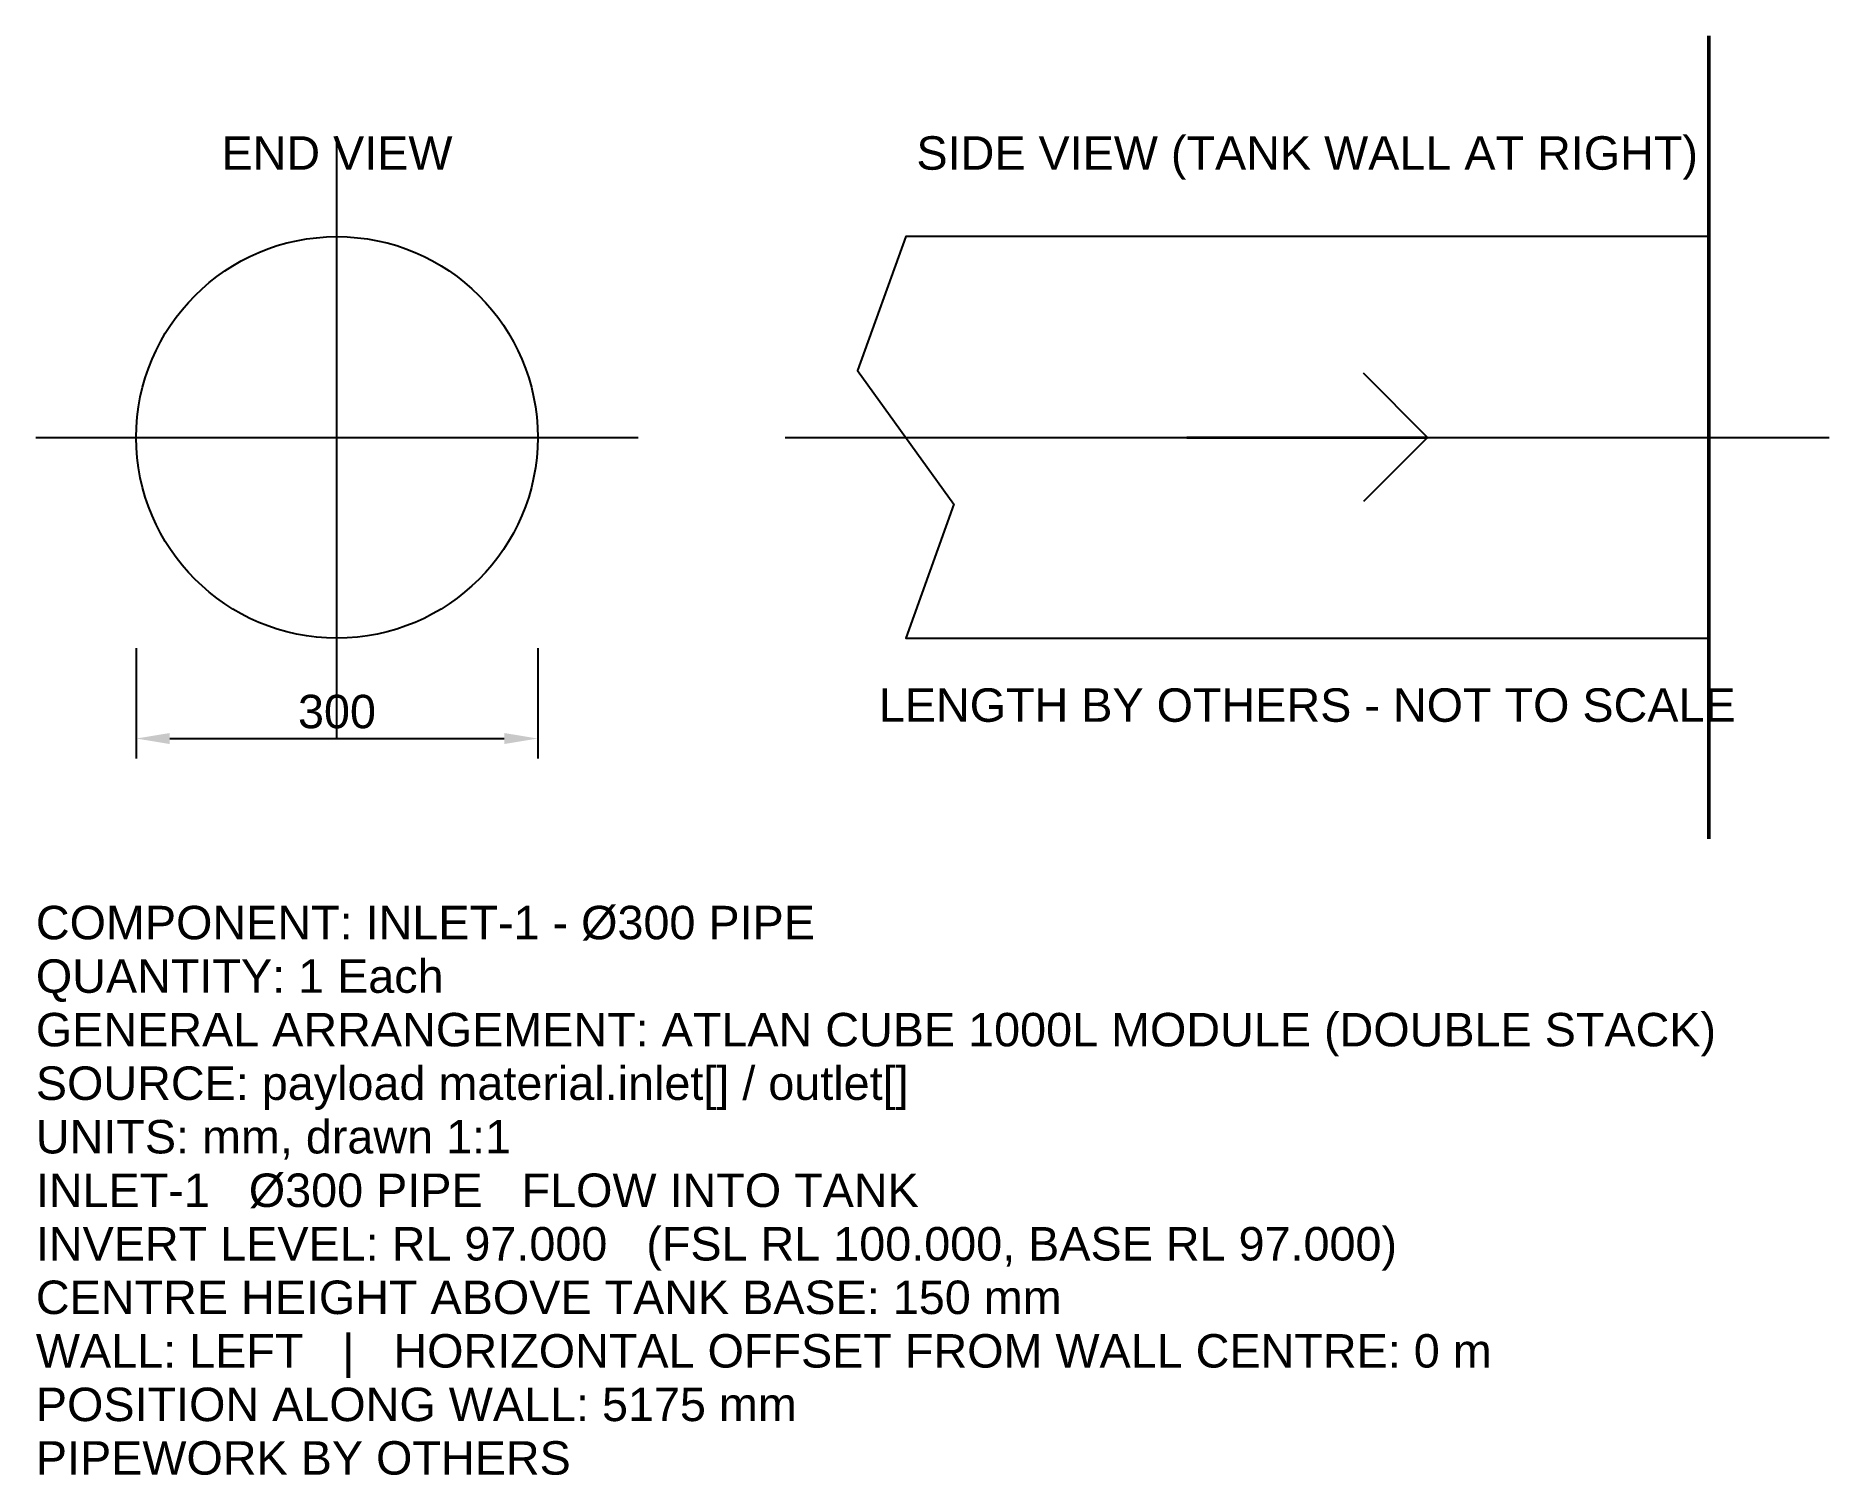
# Model space of a CAD drawing. Header units: millimetres. Extents: x -225 to 1115, y -775 to 300.
import ezdxf
from ezdxf.enums import TextEntityAlignment as Align

# ---------------------------------------------------------------- set-up
doc = ezdxf.new("R2010")
doc.units = ezdxf.units.MM
for name, color, linetype in [('ANNOTATIONS', 7, 'Continuous'), ('CENTRELINE', 1, 'Continuous'), ('DIMENSIONS', 7, 'Continuous'), ('FLOW', 5, 'Continuous'), ('OUTLINE', 7, 'Continuous'), ('SYMBOL', 7, 'Continuous'), ('TITLE', 7, 'Continuous')]:
    doc.layers.add(name, color=color, linetype=linetype)
doc.styles.add('ARIAL', font='arial.ttf')
doc.dimstyles.get("Standard").update_dxf_attribs({"dimtxt": 2.5, "dimasz": 2.5, "dimexe": 1.25, "dimexo": 0.625, "dimtad": 1, "dimcen": 2.5, "dimazin": 3, "dimtfac": 1, "dimtmove": 0, "dimatfit": 3})

msp = doc.modelspace()

# ---------------------------------------------------------------- linework, layer by layer
at = {"layer": 'CENTRELINE'}
for p, q in [((0, -225), (0, 225)), ((-225, 0), (225, 0)), ((335, 0), (1115, 0))]:
    msp.add_line(p, q, dxfattribs=at)
at = {"layer": 'FLOW'}
for q in [(767, 48), (767, -48)]:
    msp.add_line((815, 0), q, dxfattribs=at)
at = {"layer": 'FLOW', "lineweight": 35}
msp.add_line((635, 0), (815, 0), dxfattribs=at)
at = {"layer": 'OUTLINE', "lineweight": 50}
msp.add_line((1025, -300), (1025, 300), dxfattribs=at)
at = {"layer": 'SYMBOL'}
msp.add_lwpolyline([(1025, 150), (425, 150), (389, 50), (461, -50), (425, -150), (1025, -150)], dxfattribs=at)
msp.add_circle((0, 0), 150, dxfattribs=at)

# ---------------------------------------------------------------- texts
at = {"layer": 'ANNOTATIONS', "style": 'ARIAL'}
msp.add_text('LENGTH BY OTHERS - NOT TO SCALE', height=25, dxfattribs=at).set_placement((725, -212.5), align=Align.CENTER)
at = {"layer": 'TITLE', "style": 'ARIAL'}
for s, p in [('END VIEW', (0, 200)), ('SIDE VIEW (TANK WALL AT RIGHT)', (725, 200))]:
    msp.add_text(s, height=25, dxfattribs=at).set_placement(p, align=Align.CENTER)
for s, p in [('COMPONENT: INLET-1 - Ø300 PIPE', (-225, -375)), ('QUANTITY: 1 Each', (-225, -415)), ('GENERAL ARRANGEMENT: ATLAN CUBE 1000L MODULE (DOUBLE STACK)', (-225, -455)), ('SOURCE: payload material.inlet[] / outlet[]', (-225, -495)), ('UNITS: mm, drawn 1:1', (-225, -535)), ('INLET-1   Ø300 PIPE   FLOW INTO TANK', (-225, -575)), ('INVERT LEVEL: RL 97.000   (FSL RL 100.000, BASE RL 97.000)', (-225, -615)), ('CENTRE HEIGHT ABOVE TANK BASE: 150 mm', (-225, -655)), ('WALL: LEFT   |   HORIZONTAL OFFSET FROM WALL CENTRE: 0 m', (-225, -695)), ('POSITION ALONG WALL: 5175 mm', (-225, -735)), ('PIPEWORK BY OTHERS', (-225, -775))]:
    msp.add_text(s, height=25, dxfattribs=at).set_placement(p)

# ---------------------------------------------------------------- dimensions: what is measured, and where the dimension line sits
at = {"layer": 'DIMENSIONS'}
msp.add_linear_dim(base=(-150, -225), p1=(-150, -150), p2=(150, -150), dimstyle='Standard', override={"dimtxt": 25, "dimasz": 25, "dimexe": 15, "dimexo": 7.5, "dimgap": 7.5, "dimtad": 1, "dimdec": 0, "dimtxsty": 'ARIAL', "dimclrd": 7, "dimclre": 7, "dimclrt": 7}, dxfattribs=at).render()

doc.saveas('drawing.dxf')
